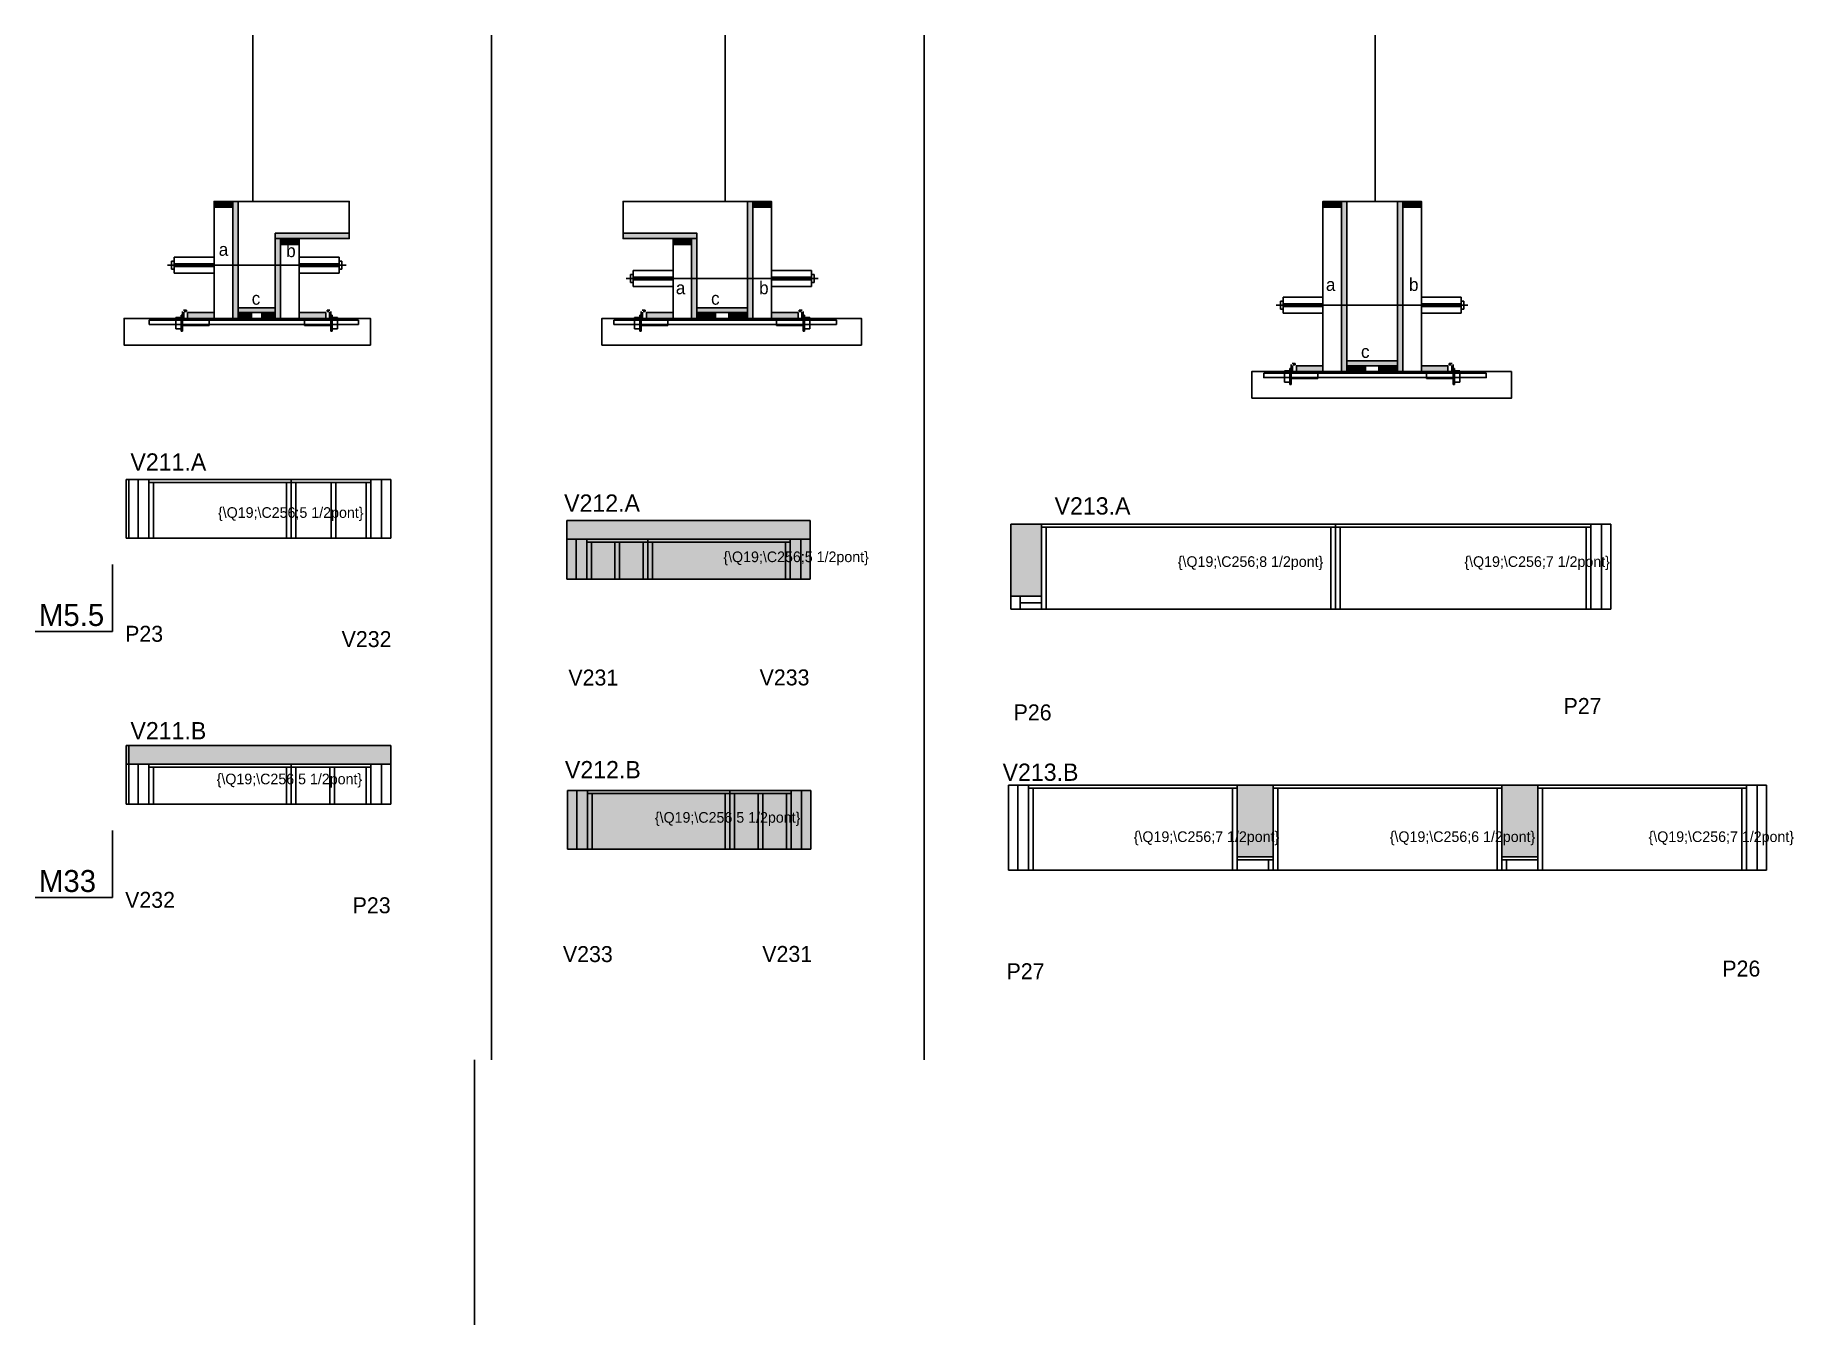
# Model space of a CAD drawing. Header units: metres. Extents: x 2817 to 4139, y 7154 to 8124.
import ezdxf

# ---------------------------------------------------------------- set-up
doc = ezdxf.new("R2010")
doc.units = ezdxf.units.M
for name, color, linetype in [('5', 7, 'Continuous'), ('barrote', 7, 'Continuous'), ('CONCRETO', 7, 'Continuous'), ('COTA', 7, 'Continuous'), ('detalhes', 7, 'Continuous'), ('Hachura', 7, 'Continuous'), ('Madeira', 7, 'Continuous'), ('NOMENCLATURA', 7, 'Continuous'), ('Painéis', 7, 'Continuous'), ('presilha', 7, 'Continuous'), ('REAPROVEITAMENTO', 7, 'Continuous'), ('SARR_2.2x7', 7, 'Continuous'), ('SARR_3.5x7', 7, 'Continuous'), ('SARR_EDITAR', 7, 'Continuous'), ('SCO-___-LAJ', 7, 'Continuous'), ('TENSOR', 7, 'Continuous'), ('texto', 7, 'Continuous'), ('Texto Seção', 7, 'Continuous')]:
    doc.layers.add(name, color=color, linetype=linetype)

msp = doc.modelspace()

# ---------------------------------------------------------------- hatches: boundary and pattern name
at = {"layer": 'COTA'}
h = msp.add_hatch(color=7, dxfattribs=at)
h.dxf.hatch_style = 1
h.paths.add_polyline_path([(3399.5, 7758.5), (3216.5, 7758.5), (3216.5, 7758.5), (3216.5, 7744.5), (3216.5, 7744.5), (3399.5, 7744.5), (3399.5, 7744.5), (3399.5, 7758.5)])
h = msp.add_hatch(color=7, dxfattribs=at)
h.dxf.hatch_style = 1
h.paths.add_polyline_path([(3573.5, 7701.8), (3573.5, 7755.8), (3573.5, 7755.8), (3550.5, 7755.8), (3550.5, 7755.8), (3550.5, 7701.8), (3550.5, 7701.8), (3573.5, 7701.8), (3573.5, 7701.8)])
h = msp.add_hatch(color=7, dxfattribs=at)
h.dxf.hatch_style = 1
h.paths.add_polyline_path([(3084.2, 7575.3), (3084.2, 7589.3), (3084.2, 7589.3), (2885.2, 7589.3), (2885.2, 7589.3), (2885.2, 7575.3), (2885.2, 7575.3), (3084.2, 7575.3)])
h = msp.add_hatch(color=7, dxfattribs=at)
h.dxf.hatch_style = 1
h.paths.add_polyline_path([(3747.6, 7559.6), (3720.6, 7559.6), (3720.6, 7505.6), (3747.6, 7505.6), (3747.6, 7559.6)])
h = msp.add_hatch(color=7, dxfattribs=at)
h.dxf.hatch_style = 1
h.paths.add_polyline_path([(3946.6, 7557.4), (3946.6, 7559.6), (3919.6, 7559.6), (3919.6, 7505.6), (3946.6, 7505.6), (3946.6, 7557.4)])
at = {"layer": 'Hachura'}
h = msp.add_hatch(color=7, dxfattribs=at)
h.dxf.hatch_style = 1
h.paths.add_polyline_path([(2965.3, 7994.2), (2965.3, 7998.6), (2965.3, 7998.6), (2951.3, 7998.6), (2951.3, 7998.6), (2951.3, 7994.2), (2951.3, 7994.2), (2965.3, 7994.2)])
h = msp.add_hatch(color=7, dxfattribs=at)
h.dxf.hatch_style = 1
h.paths.add_polyline_path([(2965.3, 7998.6), (2969.3, 7998.6), (2969.3, 7998.6), (2969.3, 7910.6), (2969.3, 7910.6), (2965.3, 7910.6), (2965.3, 7910.6), (2965.3, 7998.6)])
h = msp.add_hatch(color=7, dxfattribs=at)
h.dxf.hatch_style = 1
h.paths.add_polyline_path([(3356.4, 7998.6), (3352.4, 7998.6), (3352.4, 7998.6), (3352.4, 7910.6), (3352.4, 7910.6), (3356.4, 7910.6), (3356.4, 7910.6), (3356.4, 7998.6)])
h = msp.add_hatch(color=7, dxfattribs=at)
h.dxf.hatch_style = 1
h.paths.add_polyline_path([(3356.4, 7994.2), (3356.4, 7998.6), (3356.4, 7998.6), (3370.4, 7998.6), (3370.4, 7998.6), (3370.4, 7994.2), (3370.4, 7994.2), (3356.4, 7994.2)])
h = msp.add_hatch(color=7, dxfattribs=at)
h.dxf.hatch_style = 1
h.paths.add_polyline_path([(3799.1, 7994.2), (3799.1, 7998.6), (3799.1, 7998.6), (3785.1, 7998.6), (3785.1, 7998.6), (3785.1, 7994.2), (3785.1, 7994.2), (3799.1, 7994.2)])
h = msp.add_hatch(color=7, dxfattribs=at)
h.dxf.hatch_style = 1
h.paths.add_polyline_path([(3799.1, 7998.6), (3803.1, 7998.6), (3803.1, 7998.6), (3803.1, 7870.6), (3803.1, 7870.6), (3799.1, 7870.6), (3799.1, 7870.6), (3799.1, 7998.6)])
h = msp.add_hatch(color=7, dxfattribs=at)
h.dxf.hatch_style = 1
h.paths.add_polyline_path([(3845.1, 7998.6), (3841.1, 7998.6), (3841.1, 7998.6), (3841.1, 7870.6), (3841.1, 7870.6), (3845.1, 7870.6), (3845.1, 7870.6), (3845.1, 7998.6)])
h = msp.add_hatch(color=7, dxfattribs=at)
h.dxf.hatch_style = 1
h.paths.add_polyline_path([(3845.1, 7994.2), (3845.1, 7998.6), (3845.1, 7998.6), (3859.1, 7998.6), (3859.1, 7998.6), (3859.1, 7994.2), (3859.1, 7994.2), (3845.1, 7994.2)])
h = msp.add_hatch(color=7, dxfattribs=at)
h.dxf.hatch_style = 1
h.paths.add_polyline_path([(3001.3, 7974.6), (2997.3, 7974.6), (2997.3, 7974.6), (2997.3, 7910.6), (2997.3, 7910.6), (3001.3, 7910.6), (3001.3, 7910.6), (3001.3, 7974.6)])
h = msp.add_hatch(color=7, dxfattribs=at)
h.dxf.hatch_style = 1
h.paths.add_polyline_path([(2997.3, 7970.6), (2997.3, 7974.6), (2997.3, 7974.6), (3052.9, 7974.6), (3052.9, 7974.6), (3052.9, 7970.6), (3052.9, 7970.6), (2997.3, 7970.6)])
h = msp.add_hatch(color=7, dxfattribs=at)
h.dxf.hatch_style = 1
h.paths.add_polyline_path([(3314.4, 7970.6), (3314.4, 7974.6), (3314.4, 7974.6), (3258.8, 7974.6), (3258.8, 7974.6), (3258.8, 7970.6), (3258.8, 7970.6), (3314.4, 7970.6)])
h = msp.add_hatch(color=7, dxfattribs=at)
h.dxf.hatch_style = 1
h.paths.add_polyline_path([(3001.3, 7966.2), (3001.3, 7970.6), (3001.3, 7970.6), (3015.3, 7970.6), (3015.3, 7970.6), (3015.3, 7966.2), (3015.3, 7966.2), (3001.3, 7966.2)])
h = msp.add_hatch(color=7, dxfattribs=at)
h.dxf.hatch_style = 1
h.paths.add_polyline_path([(3310.4, 7966.2), (3310.4, 7970.6), (3310.4, 7970.6), (3296.4, 7970.6), (3296.4, 7970.6), (3296.4, 7966.2), (3296.4, 7966.2), (3310.4, 7966.2)])
h = msp.add_hatch(color=7, dxfattribs=at)
h.dxf.hatch_style = 1
h.paths.add_polyline_path([(3310.4, 7970.6), (3314.4, 7970.6), (3314.4, 7970.6), (3314.4, 7910.6), (3314.4, 7910.6), (3310.4, 7910.6), (3310.4, 7910.6), (3310.4, 7970.6)])
h = msp.add_hatch(color=7, dxfattribs=at)
h.dxf.hatch_style = 1
h.paths.add_polyline_path([(2931.3, 7910.6), (2931.3, 7915), (2931.3, 7915), (2951.3, 7915), (2951.3, 7915), (2951.3, 7910.6), (2951.3, 7910.6), (2931.3, 7910.6)])
h = msp.add_hatch(color=7, dxfattribs=at)
h.dxf.hatch_style = 1
h.paths.add_polyline_path([(2969.3, 7915), (2969.3, 7918.6), (2969.3, 7918.6), (2997.3, 7918.6), (2997.3, 7918.6), (2997.3, 7915), (2997.3, 7915), (2969.3, 7915)])
h = msp.add_hatch(color=7, dxfattribs=at)
h.dxf.hatch_style = 1
h.paths.add_polyline_path([(2969.3, 7910.6), (2969.3, 7915), (2969.3, 7915), (2979.3, 7915), (2979.3, 7915), (2979.3, 7910.6), (2979.3, 7910.6), (2969.3, 7910.6)])
h = msp.add_hatch(color=7, dxfattribs=at)
h.dxf.hatch_style = 1
h.paths.add_polyline_path([(2997.3, 7910.6), (2997.3, 7915), (2997.3, 7915), (2987.3, 7915), (2987.3, 7915), (2987.3, 7910.6), (2987.3, 7910.6), (2997.3, 7910.6)])
h = msp.add_hatch(color=7, dxfattribs=at)
h.dxf.hatch_style = 1
h.paths.add_polyline_path([(3035.3, 7910.6), (3035.3, 7915), (3035.3, 7915), (3015.3, 7915), (3015.3, 7915), (3015.3, 7910.6), (3015.3, 7910.6), (3035.3, 7910.6)])
h = msp.add_hatch(color=7, dxfattribs=at)
h.dxf.hatch_style = 1
h.paths.add_polyline_path([(3276.4, 7910.6), (3276.4, 7915), (3276.4, 7915), (3296.4, 7915), (3296.4, 7915), (3296.4, 7910.6), (3296.4, 7910.6), (3276.4, 7910.6)])
h = msp.add_hatch(color=7, dxfattribs=at)
h.dxf.hatch_style = 1
h.paths.add_polyline_path([(3352.4, 7915), (3352.4, 7918.6), (3352.4, 7918.6), (3314.4, 7918.6), (3314.4, 7918.6), (3314.4, 7915), (3314.4, 7915), (3352.4, 7915)])
h = msp.add_hatch(color=7, dxfattribs=at)
h.dxf.hatch_style = 1
h.paths.add_polyline_path([(3314.4, 7910.6), (3314.4, 7915), (3314.4, 7915), (3328.4, 7915), (3328.4, 7915), (3328.4, 7910.6), (3328.4, 7910.6), (3314.4, 7910.6)])
h = msp.add_hatch(color=7, dxfattribs=at)
h.dxf.hatch_style = 1
h.paths.add_polyline_path([(3352.4, 7910.6), (3352.4, 7915), (3352.4, 7915), (3338.4, 7915), (3338.4, 7915), (3338.4, 7910.6), (3338.4, 7910.6), (3352.4, 7910.6)])
h = msp.add_hatch(color=7, dxfattribs=at)
h.dxf.hatch_style = 1
h.paths.add_polyline_path([(3390.4, 7910.6), (3390.4, 7915), (3390.4, 7915), (3370.4, 7915), (3370.4, 7915), (3370.4, 7910.6), (3370.4, 7910.6), (3390.4, 7910.6)])
h = msp.add_hatch(color=7, dxfattribs=at)
h.dxf.hatch_style = 1
h.paths.add_polyline_path([(3765.1, 7870.6), (3765.1, 7875), (3765.1, 7875), (3785.1, 7875), (3785.1, 7875), (3785.1, 7870.6), (3785.1, 7870.6), (3765.1, 7870.6)])
h = msp.add_hatch(color=7, dxfattribs=at)
h.dxf.hatch_style = 1
h.paths.add_polyline_path([(3841.1, 7875), (3841.1, 7878.6), (3841.1, 7878.6), (3803.1, 7878.6), (3803.1, 7878.6), (3803.1, 7875), (3803.1, 7875), (3841.1, 7875)])
h = msp.add_hatch(color=7, dxfattribs=at)
h.dxf.hatch_style = 1
h.paths.add_polyline_path([(3803.1, 7870.6), (3803.1, 7875), (3803.1, 7875), (3817.1, 7875), (3817.1, 7875), (3817.1, 7870.6), (3817.1, 7870.6), (3803.1, 7870.6)])
h = msp.add_hatch(color=7, dxfattribs=at)
h.dxf.hatch_style = 1
h.paths.add_polyline_path([(3841.1, 7870.6), (3841.1, 7875), (3841.1, 7875), (3827.1, 7875), (3827.1, 7875), (3827.1, 7870.6), (3827.1, 7870.6), (3841.1, 7870.6)])
h = msp.add_hatch(color=7, dxfattribs=at)
h.dxf.hatch_style = 1
h.paths.add_polyline_path([(3879.1, 7870.6), (3879.1, 7875), (3879.1, 7875), (3859.1, 7875), (3859.1, 7875), (3859.1, 7870.6), (3859.1, 7870.6), (3879.1, 7870.6)])
at = {"layer": 'REAPROVEITAMENTO'}
h = msp.add_hatch(color=7, dxfattribs=at)
h.dxf.hatch_style = 1
h.paths.add_polyline_path([(3216.5, 7714.5), (3399.5, 7714.5), (3399.5, 7714.5), (3399.5, 7744.5), (3399.5, 7744.5), (3216.5, 7744.5), (3216.5, 7744.5), (3216.5, 7714.5)])
h = msp.add_hatch(color=7, dxfattribs=at)
h.dxf.hatch_style = 1
h.paths.add_polyline_path([(3217.1, 7555.5), (3217.1, 7511.5), (3217.1, 7511.5), (3400.1, 7511.5), (3400.1, 7511.5), (3400.1, 7555.5), (3400.1, 7555.5), (3217.1, 7555.5)])

# ---------------------------------------------------------------- linework, layer by layer
at = {"color": 7, "lineweight": 25}
for p, q in [((2919.3, 7953.6), (2919.3, 7947.6)), ((2921.3, 7953.6), (2919.3, 7953.6)), ((2921.3, 7947.6), (2919.3, 7947.6)), ((2921.3, 7956.6), (2921.3, 7944.6)), ((2921.3, 7956.6), (2951.3, 7956.6)), ((2951.3, 7951.6), (2921.3, 7951.6)), ((2951.3, 7949.6), (2921.3, 7949.6)), ((3045.3, 7956.6), (3015.3, 7956.6)), ((3015.3, 7951.6), (3045.3, 7951.6)), ((3015.3, 7949.6), (3045.3, 7949.6)), ((3045.3, 7956.6), (3045.3, 7944.6)), ((3047.3, 7953.6), (3045.3, 7953.6)), ((3045.3, 7947.6), (3047.3, 7947.6)), ((3047.3, 7953.6), (3047.3, 7947.6)), ((2921.3, 7944.6), (2951.3, 7944.6)), ((3045.3, 7944.6), (3015.3, 7944.6)), ((3264.4, 7943.6), (3264.4, 7937.6)), ((3264.4, 7943.6), (3266.4, 7943.6)), ((3266.4, 7937.6), (3264.4, 7937.6)), ((3266.4, 7946.6), (3266.4, 7934.6)), ((3266.4, 7946.6), (3296.4, 7946.6)), ((3296.4, 7941.6), (3266.4, 7941.6)), ((3296.4, 7939.6), (3266.4, 7939.6)), ((3266.4, 7934.6), (3296.4, 7934.6)), ((3400.4, 7946.6), (3370.4, 7946.6)), ((3370.4, 7941.6), (3400.4, 7941.6)), ((3370.4, 7939.6), (3400.4, 7939.6)), ((3400.4, 7934.6), (3370.4, 7934.6)), ((3400.4, 7946.6), (3400.4, 7934.6)), ((3400.4, 7943.6), (3402.4, 7943.6)), ((3400.4, 7937.6), (3402.4, 7937.6)), ((3402.4, 7943.6), (3402.4, 7937.6)), ((3753.1, 7923.6), (3753.1, 7917.6)), ((3753.1, 7923.6), (3755.1, 7923.6)), ((3755.1, 7926.6), (3755.1, 7914.6)), ((3755.1, 7926.6), (3785.1, 7926.6)), ((3785.1, 7921.6), (3755.1, 7921.6)), ((3889.1, 7926.6), (3859.1, 7926.6)), ((3859.1, 7921.6), (3889.1, 7921.6)), ((3889.1, 7926.6), (3889.1, 7914.6)), ((3889.1, 7923.6), (3891.1, 7923.6)), ((3891.1, 7923.6), (3891.1, 7917.6)), ((3755.1, 7917.6), (3753.1, 7917.6)), ((3785.1, 7919.6), (3755.1, 7919.6)), ((3755.1, 7914.6), (3785.1, 7914.6)), ((3859.1, 7919.6), (3889.1, 7919.6)), ((3889.1, 7914.6), (3859.1, 7914.6)), ((3889.1, 7917.6), (3891.1, 7917.6)), ((3147.2, 7153.6), (3147.2, 7352.9))]:
    msp.add_line(p, q, dxfattribs=at)
at = {"layer": 'barrote', "color": 7, "lineweight": 25}
for points in [[(3068.8, 7890.6), (2883.6, 7890.6), (2883.6, 7910.6), (3068.8, 7910.6)], [(3242.9, 7890.6), (3438.1, 7890.6), (3438.1, 7910.6), (3242.9, 7910.6)], [(3731.6, 7850.6), (3926.8, 7850.6), (3926.8, 7870.6), (3731.6, 7870.6)]]:
    msp.add_lwpolyline(points, close=True, dxfattribs=at)
at = {"layer": 'CONCRETO', "color": 7, "lineweight": 25}
for points in [[(3052.9, 7974.6), (3052.9, 7998.6), (2969.3, 7998.6), (2969.3, 7970.6), (2969.3, 7970.6), (2969.3, 7918.6), (2997.3, 7918.6), (2997.3, 7974.6)], [(3258.8, 7974.6), (3258.8, 7998.6), (3352.4, 7998.6), (3352.4, 7970.6), (3352.4, 7970.6), (3352.4, 7918.6), (3314.4, 7918.6), (3314.4, 7974.6)], [(3803.1, 7998.6), (3803.1, 7998.6), (3841.1, 7998.6), (3841.1, 7970.6), (3841.1, 7970.6), (3841.1, 7878.6), (3803.1, 7878.6), (3803.1, 7998.6)]]:
    msp.add_lwpolyline(points, close=True, dxfattribs=at)
at = {"layer": 'COTA', "color": 7, "lineweight": 25}
for p, q in [((3159.8, 8123.6), (3159.8, 7352.9)), ((3485.2, 8123.6), (3485.2, 7352.9)), ((3399.5, 7758.5), (3216.5, 7758.5)), ((3216.5, 7758.5), (3216.5, 7744.5)), ((3399.5, 7744.5), (3399.5, 7758.5)), ((3550.5, 7755.8), (3573.5, 7755.8)), ((3550.5, 7701.8), (3550.5, 7755.8)), ((3573.5, 7755.8), (3573.5, 7755.8)), ((2885.2, 7589.3), (3084.2, 7589.3)), ((2885.2, 7575.3), (2885.2, 7589.3)), ((3084.2, 7575.3), (3084.2, 7589.3)), ((3720.6, 7559.6), (3747.6, 7559.6)), ((3946.6, 7559.6), (3919.6, 7559.6))]:
    msp.add_line(p, q, dxfattribs=at)
at = {"layer": 'Defpoints', "color": 7, "lineweight": 25}
for p, q in [((2980.5, 7998.6), (2980.5, 8123.6)), ((3335.6, 7998.6), (3335.6, 8123.6)), ((3824.3, 7998.6), (3824.3, 8123.6))]:
    msp.add_line(p, q, dxfattribs=at)
at = {"layer": 'Madeira', "color": 7, "lineweight": 25}
for points in [[(2965.3, 7994.2), (2965.3, 7998.6), (2951.3, 7998.6), (2951.3, 7994.2)], [(2965.3, 7998.6), (2951.3, 7998.6), (2951.3, 7910.6), (2965.3, 7910.6)], [(3356.4, 7994.2), (3356.4, 7998.6), (3370.4, 7998.6), (3370.4, 7994.2)], [(3356.4, 7998.6), (3370.4, 7998.6), (3370.4, 7910.6), (3356.4, 7910.6)], [(3799.1, 7994.2), (3799.1, 7998.6), (3785.1, 7998.6), (3785.1, 7994.2)], [(3799.1, 7998.6), (3785.1, 7998.6), (3785.1, 7870.6), (3799.1, 7870.6)], [(3845.1, 7994.2), (3845.1, 7998.6), (3859.1, 7998.6), (3859.1, 7994.2)], [(3845.1, 7998.6), (3859.1, 7998.6), (3859.1, 7870.6), (3845.1, 7870.6)], [(3001.3, 7966.2), (3001.3, 7970.6), (3015.3, 7970.6), (3015.3, 7966.2)], [(3001.3, 7970.6), (3015.3, 7970.6), (3015.3, 7910.6), (3001.3, 7910.6)], [(3310.4, 7966.2), (3310.4, 7970.6), (3296.4, 7970.6), (3296.4, 7966.2)], [(3310.4, 7970.6), (3296.4, 7970.6), (3296.4, 7910.6), (3310.4, 7910.6)], [(2931.3, 7910.6), (2931.3, 7915), (2951.3, 7915), (2951.3, 7910.6)], [(2969.3, 7910.6), (2969.3, 7915), (2979.3, 7915), (2979.3, 7910.6)], [(2997.3, 7910.6), (2997.3, 7915), (2987.3, 7915), (2987.3, 7910.6)], [(3035.3, 7910.6), (3035.3, 7915), (3015.3, 7915), (3015.3, 7910.6)], [(3276.4, 7910.6), (3276.4, 7915), (3296.4, 7915), (3296.4, 7910.6)], [(3314.4, 7910.6), (3314.4, 7915), (3328.4, 7915), (3328.4, 7910.6)], [(3352.4, 7910.6), (3352.4, 7915), (3338.4, 7915), (3338.4, 7910.6)], [(3390.4, 7910.6), (3390.4, 7915), (3370.4, 7915), (3370.4, 7910.6)], [(3765.1, 7870.6), (3765.1, 7875), (3785.1, 7875), (3785.1, 7870.6)], [(3803.1, 7870.6), (3803.1, 7875), (3817.1, 7875), (3817.1, 7870.6)], [(3841.1, 7870.6), (3841.1, 7875), (3827.1, 7875), (3827.1, 7870.6)], [(3879.1, 7870.6), (3879.1, 7875), (3859.1, 7875), (3859.1, 7870.6)]]:
    msp.add_lwpolyline(points, close=True, dxfattribs=at)
at = {"layer": 'NOMENCLATURA', "color": 7, "lineweight": 25}
for p, q in [((2875, 7675.1), (2875, 7725.5)), ((2816.8, 7675.1), (2875, 7675.1)), ((2875, 7475), (2875, 7525.4)), ((2816.8, 7475), (2875, 7475))]:
    msp.add_line(p, q, dxfattribs=at)
at = {"layer": 'Painéis', "color": 7, "lineweight": 25}
for p, q in [((2885.2, 7789.4), (3084.2, 7789.4)), ((2885.2, 7745.4), (2885.2, 7789.4)), ((2887.2, 7745.4), (2887.2, 7789.4)), ((3009.2, 7745.4), (3009.2, 7789.4)), ((3084.2, 7745.4), (3084.2, 7789.4)), ((3573.5, 7755.8), (4001.5, 7755.8)), ((3573.5, 7701.8), (3573.5, 7755.8)), ((3794.5, 7691.8), (3794.5, 7755.8)), ((4001.5, 7691.8), (4001.5, 7755.8)), ((2885.2, 7745.4), (3084.2, 7745.4)), ((3216.5, 7744.5), (3399.5, 7744.5)), ((3216.5, 7714.5), (3216.5, 7744.5)), ((3277.5, 7714.5), (3277.5, 7744.5)), ((3399.5, 7714.5), (3399.5, 7744.5)), ((3216.5, 7714.5), (3399.5, 7714.5)), ((3550.5, 7691.8), (3550.5, 7701.8)), ((3550.5, 7701.8), (3573.5, 7701.8)), ((3550.5, 7691.8), (4001.5, 7691.8)), ((2887.2, 7545.3), (2887.2, 7589.3)), ((2885.2, 7575.3), (3084.2, 7575.3)), ((2885.2, 7545.3), (2885.2, 7575.3)), ((3009.2, 7545.3), (3009.2, 7575.3)), ((3084.2, 7545.3), (3084.2, 7575.3)), ((3217.1, 7555.5), (3400.1, 7555.5)), ((3217.1, 7511.5), (3217.1, 7555.5)), ((3339.1, 7511.5), (3339.1, 7555.5)), ((3400.1, 7511.5), (3400.1, 7555.5)), ((3548.6, 7559.6), (3720.6, 7559.6)), ((3548.6, 7495.6), (3548.6, 7559.6)), ((3720.6, 7505.6), (3720.6, 7559.6)), ((3747.6, 7495.6), (3747.6, 7559.6)), ((3747.6, 7559.6), (3919.6, 7559.6)), ((3919.6, 7495.6), (3919.6, 7559.6)), ((4118.6, 7559.6), (3946.6, 7559.6)), ((3946.6, 7505.6), (3946.6, 7559.6)), ((4118.6, 7495.6), (4118.6, 7559.6)), ((2885.2, 7545.3), (3084.2, 7545.3)), ((3217.1, 7511.5), (3400.1, 7511.5)), ((3747.6, 7505.6), (3720.6, 7505.6)), ((3919.6, 7505.6), (3946.6, 7505.6)), ((3548.6, 7495.6), (4118.6, 7495.6))]:
    msp.add_line(p, q, dxfattribs=at)
for points in [[(2965.3, 7998.6), (2969.3, 7998.6), (2969.3, 7910.6), (2965.3, 7910.6)], [(3356.4, 7998.6), (3352.4, 7998.6), (3352.4, 7910.6), (3356.4, 7910.6)], [(3799.1, 7998.6), (3803.1, 7998.6), (3803.1, 7870.6), (3799.1, 7870.6)], [(3845.1, 7998.6), (3841.1, 7998.6), (3841.1, 7870.6), (3845.1, 7870.6)], [(2997.3, 7970.6), (2997.3, 7974.6), (3052.9, 7974.6), (3052.9, 7970.6)], [(3314.4, 7970.6), (3314.4, 7974.6), (3258.8, 7974.6), (3258.8, 7970.6)], [(3001.3, 7970.6), (2997.3, 7970.6), (2997.3, 7910.6), (3001.3, 7910.6)], [(3310.4, 7970.6), (3314.4, 7970.6), (3314.4, 7910.6), (3310.4, 7910.6)], [(2969.3, 7915), (2969.3, 7918.6), (2997.3, 7918.6), (2997.3, 7915)], [(3352.4, 7915), (3352.4, 7918.6), (3314.4, 7918.6), (3314.4, 7915)], [(3841.1, 7875), (3841.1, 7878.6), (3803.1, 7878.6), (3803.1, 7875)]]:
    msp.add_lwpolyline(points, close=True, dxfattribs=at)
at = {"layer": 'presilha', "color": 7, "lineweight": 25}
for p, q in [((2922.5, 7911.3), (2926.5, 7911.3)), ((2922.5, 7911.3), (2922.5, 7902.7)), ((2926.5, 7913), (2927.5, 7913)), ((2926.5, 7901), (2926.5, 7913)), ((2926.5, 7911.3), (2926.5, 7902.7)), ((2927.5, 7909.8), (2927.5, 7915.9)), ((2927.5, 7913), (2927.5, 7901)), ((2930.5, 7916.7), (2928.2, 7916.7)), ((2928.5, 7910.4), (2928.5, 7915.3)), ((2930.5, 7915.7), (2928.8, 7915.7)), ((2947.5, 7910), (2928.8, 7910)), ((2930.5, 7916.7), (2930.5, 7915.7)), ((2947.5, 7910), (2947.5, 7905.4)), ((3019.2, 7910), (3019.2, 7905.4)), ((3019.2, 7910), (3037.8, 7910)), ((3036.2, 7916.7), (3036.2, 7915.7)), ((3036.2, 7916.7), (3038.4, 7916.7)), ((3036.2, 7915.7), (3037.8, 7915.7)), ((3038.2, 7910.4), (3038.2, 7915.3)), ((3039.2, 7909.8), (3039.2, 7915.9)), ((3040.2, 7913), (3039.2, 7913)), ((3039.2, 7913), (3039.2, 7901)), ((3040.2, 7901), (3040.2, 7913)), ((3044.2, 7911.3), (3040.2, 7911.3)), ((3040.2, 7911.3), (3040.2, 7902.7)), ((3044.2, 7911.3), (3044.2, 7902.7)), ((3267.5, 7911.3), (3271.5, 7911.3)), ((3267.5, 7911.3), (3267.5, 7902.7)), ((3271.5, 7913), (3272.5, 7913)), ((3271.5, 7901), (3271.5, 7913)), ((3271.5, 7911.3), (3271.5, 7902.7)), ((3272.5, 7909.8), (3272.5, 7915.9)), ((3272.5, 7913), (3272.5, 7901)), ((3275.5, 7916.7), (3273.3, 7916.7)), ((3273.5, 7910.4), (3273.5, 7915.3)), ((3275.5, 7915.7), (3273.9, 7915.7)), ((3292.5, 7910), (3273.9, 7910)), ((3275.5, 7916.7), (3275.5, 7915.7)), ((3292.5, 7910), (3292.5, 7905.4)), ((3374.2, 7910), (3374.2, 7905.4)), ((3374.2, 7910), (3392.9, 7910)), ((3391.2, 7916.7), (3391.2, 7915.7)), ((3391.2, 7916.7), (3393.5, 7916.7)), ((3391.2, 7915.7), (3392.9, 7915.7)), ((3393.2, 7910.4), (3393.2, 7915.3)), ((3394.2, 7909.8), (3394.2, 7915.9)), ((3395.2, 7913), (3394.2, 7913)), ((3394.2, 7913), (3394.2, 7901)), ((3395.2, 7901), (3395.2, 7913)), ((3399.2, 7911.3), (3395.2, 7911.3)), ((3395.2, 7911.3), (3395.2, 7902.7)), ((3399.2, 7911.3), (3399.2, 7902.7)), ((2926.5, 7902.7), (2922.5, 7902.7)), ((2927.5, 7901), (2926.5, 7901)), ((2947.5, 7905.4), (2927.5, 7905.4)), ((3019.2, 7905.4), (3039.2, 7905.4)), ((3039.2, 7901), (3040.2, 7901)), ((3040.2, 7902.7), (3044.2, 7902.7)), ((3271.5, 7902.7), (3267.5, 7902.7)), ((3272.5, 7901), (3271.5, 7901)), ((3292.5, 7905.4), (3272.5, 7905.4)), ((3374.2, 7905.4), (3394.2, 7905.4)), ((3394.2, 7901), (3395.2, 7901)), ((3395.2, 7902.7), (3399.2, 7902.7)), ((3756.2, 7871.3), (3760.2, 7871.3)), ((3756.2, 7871.3), (3756.2, 7862.7)), ((3760.2, 7873), (3761.2, 7873)), ((3760.2, 7861), (3760.2, 7873)), ((3760.2, 7871.3), (3760.2, 7862.7)), ((3761.2, 7869.8), (3761.2, 7875.9)), ((3761.2, 7873), (3761.2, 7861)), ((3764.2, 7876.7), (3762, 7876.7)), ((3762.2, 7870.4), (3762.2, 7875.3)), ((3764.2, 7875.7), (3762.6, 7875.7)), ((3781.2, 7870), (3762.6, 7870)), ((3764.2, 7876.7), (3764.2, 7875.7)), ((3781.2, 7870), (3781.2, 7865.4)), ((3863, 7870), (3863, 7865.4)), ((3863, 7870), (3881.6, 7870)), ((3880, 7876.7), (3880, 7875.7)), ((3880, 7876.7), (3882.2, 7876.7)), ((3880, 7875.7), (3881.6, 7875.7)), ((3882, 7870.4), (3882, 7875.3)), ((3883, 7869.8), (3883, 7875.9)), ((3884, 7873), (3883, 7873)), ((3883, 7873), (3883, 7861)), ((3884, 7861), (3884, 7873)), ((3888, 7871.3), (3884, 7871.3)), ((3884, 7871.3), (3884, 7862.7)), ((3888, 7871.3), (3888, 7862.7)), ((3760.2, 7862.7), (3756.2, 7862.7)), ((3761.2, 7861), (3760.2, 7861)), ((3781.2, 7865.4), (3761.2, 7865.4)), ((3863, 7865.4), (3883, 7865.4)), ((3883, 7861), (3884, 7861)), ((3884, 7862.7), (3888, 7862.7))]:
    msp.add_line(p, q, dxfattribs=at)
at = {"layer": 'SARR_2.2x7', "color": 7, "lineweight": 25}
for p, q in [((2894.2, 7745.4), (2894.2, 7789.4)), ((3077.2, 7745.4), (3077.2, 7789.4)), ((2902.2, 7787.2), (3009.2, 7787.2)), ((3009.2, 7787.2), (3069.2, 7787.2)), ((3573.5, 7753.6), (3794.5, 7753.6)), ((3794.5, 7753.6), (3986.5, 7753.6)), ((3994.5, 7691.8), (3994.5, 7755.8)), ((3223.5, 7714.5), (3223.5, 7744.5)), ((3231.5, 7742.3), (3277.5, 7742.3)), ((3277.5, 7742.3), (3384.5, 7742.3)), ((3392.5, 7714.5), (3392.5, 7744.5)), ((3557.5, 7691.8), (3557.5, 7701.8)), ((2894.2, 7545.3), (2894.2, 7575.3)), ((2902.2, 7573.1), (3009.2, 7573.1)), ((3009.2, 7573.1), (3069.2, 7573.1)), ((3077.2, 7545.3), (3077.2, 7575.3)), ((3224.1, 7511.5), (3224.1, 7555.5)), ((3232.1, 7553.3), (3339.1, 7553.3)), ((3339.1, 7553.3), (3385.1, 7553.3)), ((3393.1, 7511.5), (3393.1, 7555.5)), ((3555.6, 7495.6), (3555.6, 7559.6)), ((3563.6, 7557.4), (3720.6, 7557.4)), ((3919.6, 7557.4), (3747.6, 7557.4)), ((4103.6, 7557.4), (3946.6, 7557.4)), ((4111.6, 7495.6), (4111.6, 7559.6)), ((3720.6, 7503.4), (3747.6, 7503.4)), ((3946.6, 7503.4), (3919.6, 7503.4))]:
    msp.add_line(p, q, dxfattribs=at)
at = {"layer": 'SARR_3.5x7', "color": 7, "lineweight": 25}
for p, q in [((2902.2, 7789.4), (2902.2, 7745.4)), ((3069.2, 7789.4), (3069.2, 7745.4)), ((2905.7, 7787.2), (2905.7, 7745.4)), ((3005.7, 7787.2), (3005.7, 7745.4)), ((3009.2, 7787.2), (3009.2, 7745.4)), ((3012.7, 7787.2), (3012.7, 7745.4)), ((3039.4, 7787.2), (3039.4, 7745.4)), ((3042.9, 7787.2), (3042.9, 7745.4)), ((3065.7, 7787.2), (3065.7, 7745.4)), ((3573.5, 7755.8), (3573.5, 7691.8)), ((3577, 7753.6), (3577, 7691.8)), ((3791, 7753.6), (3791, 7691.8)), ((3794.5, 7753.6), (3794.5, 7691.8)), ((3798, 7753.6), (3798, 7691.8)), ((3983, 7753.6), (3983, 7691.8)), ((3986.5, 7755.8), (3986.5, 7691.8)), ((2902.2, 7745.4), (2905.7, 7745.4)), ((3005.7, 7745.4), (3009.2, 7745.4)), ((3009.2, 7745.4), (3012.7, 7745.4)), ((3231.5, 7744.5), (3231.5, 7714.5)), ((3235, 7742.3), (3235, 7714.5)), ((3252.7, 7742.3), (3252.7, 7714.5)), ((3256.2, 7742.3), (3256.2, 7714.5)), ((3274, 7742.3), (3274, 7714.5)), ((3277.5, 7742.3), (3277.5, 7714.5)), ((3281, 7742.3), (3281, 7714.5)), ((3381, 7742.3), (3381, 7714.5)), ((3384.5, 7744.5), (3384.5, 7714.5)), ((3231.5, 7714.5), (3235, 7714.5)), ((3274, 7714.5), (3277.5, 7714.5)), ((3277.5, 7714.5), (3281, 7714.5)), ((3381, 7714.5), (3384.5, 7714.5)), ((3791, 7691.8), (3794.5, 7691.8)), ((3794.5, 7691.8), (3798, 7691.8)), ((2902.2, 7575.3), (2902.2, 7545.3)), ((2905.7, 7573.1), (2905.7, 7545.3)), ((3005.7, 7573.1), (3005.7, 7545.3)), ((3009.2, 7573.1), (3009.2, 7545.3)), ((3012.7, 7573.1), (3012.7, 7545.3)), ((3038.4, 7573.1), (3038.4, 7545.3)), ((3041.9, 7573.1), (3041.9, 7545.3)), ((3065.7, 7573.1), (3065.7, 7545.3)), ((3069.2, 7575.3), (3069.2, 7545.3)), ((3232.1, 7555.5), (3232.1, 7511.5)), ((3235.6, 7553.3), (3235.6, 7511.5)), ((3335.6, 7553.3), (3335.6, 7511.5)), ((3339.1, 7553.3), (3339.1, 7511.5)), ((3342.6, 7553.3), (3342.6, 7511.5)), ((3360.4, 7553.3), (3360.4, 7511.5)), ((3363.9, 7553.3), (3363.9, 7511.5)), ((3381.6, 7553.3), (3381.6, 7511.5)), ((3385.1, 7555.5), (3385.1, 7511.5)), ((3563.6, 7559.6), (3563.6, 7495.6)), ((3567.1, 7557.4), (3567.1, 7495.6)), ((3717.1, 7557.4), (3717.1, 7495.6)), ((3720.6, 7557.4), (3720.6, 7495.6)), ((3747.6, 7557.4), (3747.6, 7495.6)), ((3751.1, 7557.4), (3751.1, 7495.6)), ((3916.1, 7557.4), (3916.1, 7495.6)), ((3919.6, 7557.4), (3919.6, 7495.6)), ((3946.6, 7557.4), (3946.6, 7495.6)), ((3950.1, 7557.4), (3950.1, 7495.6)), ((4100.1, 7557.4), (4100.1, 7495.6)), ((4103.6, 7559.6), (4103.6, 7495.6)), ((2902.2, 7545.3), (2905.7, 7545.3)), ((3005.7, 7545.3), (3009.2, 7545.3)), ((3009.2, 7545.3), (3012.7, 7545.3)), ((3232.1, 7511.5), (3235.6, 7511.5)), ((3335.6, 7511.5), (3339.1, 7511.5)), ((3339.1, 7511.5), (3342.6, 7511.5)), ((3381.6, 7511.5), (3385.1, 7511.5)), ((3744.1, 7503.4), (3744.1, 7495.6)), ((3923.1, 7503.4), (3923.1, 7495.6)), ((3563.6, 7495.6), (3567.1, 7495.6)), ((3744.1, 7495.6), (3747.6, 7495.6)), ((3747.6, 7495.6), (3751.1, 7495.6)), ((4103.6, 7495.6), (4100.1, 7495.6))]:
    msp.add_line(p, q, dxfattribs=at)
at = {"layer": 'SARR_EDITAR', "color": 7, "lineweight": 25}
msp.add_line((3557.5, 7696.8), (3573.5, 7696.8), dxfattribs=at)
at = {"layer": 'SCO-___-LAJ', "color": 7, "lineweight": 25}
for points in [[(3059.8, 7909.3), (2902.5, 7909.3), (2902.5, 7906.1), (3059.8, 7906.1)], [(3251.9, 7909.3), (3419.2, 7909.3), (3419.2, 7906.1), (3251.9, 7906.1)], [(3740.6, 7869.3), (3907.9, 7869.3), (3907.9, 7866.1), (3740.6, 7866.1)]]:
    msp.add_lwpolyline(points, close=True, dxfattribs=at)
at = {"layer": 'TENSOR', "color": 7, "lineweight": 25}
for p, q in [((2916.3, 7950.6), (3050.6, 7950.6)), ((3405.4, 7940.6), (3261.1, 7940.6)), ((3894.1, 7920.6), (3749.8, 7920.6))]:
    msp.add_line(p, q, dxfattribs=at)

# ---------------------------------------------------------------- texts
at = {"layer": '5', "color": 7, "lineweight": 25}
for s, p in [('P23', (2884.4, 7667.4)), ('V232', (3047.2, 7663.4)), ('V231', (3217.7, 7634.5)), ('V233', (3361.5, 7634.6)), ('P26', (3552.5, 7608.3)), ('P27', (3966, 7613.1)), ('V232', (2884.4, 7467.3)), ('P23', (3055.5, 7463.2)), ('V233', (3213.6, 7426.5)), ('V231', (3363.5, 7426.6)), ('P27', (3547.2, 7413.6)), ('P26', (4085.4, 7415.6))]:
    msp.add_text(s, height=12, dxfattribs=at).set_placement(p)
at = {"layer": 'detalhes', "color": 7, "lineweight": 25}
for s, p in [('a', (2954.8, 7957.7)), ('b', (3005.5, 7956.7)), ('a', (3298.5, 7928.8)), ('b', (3361.1, 7928.8)), ('a', (3787.3, 7931.3)), ('b', (3849.8, 7931.3)), ('c', (2979.6, 7920.9)), ('c', (3325, 7920.9)), ('c', (3813.7, 7880.9))]:
    msp.add_text(s, height=9.6, dxfattribs=at).set_placement(p)
at = {"layer": 'NOMENCLATURA', "color": 7, "lineweight": 25}
for s, p in [('M5.5', (2819.6, 7679.3)), ('M33', (2819.6, 7479.2))]:
    msp.add_text(s, height=16.5, dxfattribs=at).set_placement(p)
at = {"layer": 'texto', "color": 7, "lineweight": 25}
for s, p in [('{\\Q19;\\C256;5 1/2pont}', (2954.2, 7760.6)), ('{\\Q19;\\C256;5 1/2pont}', (3334.2, 7727.3)), ('{\\Q19;\\C256;8 1/2pont}', (3675.9, 7723.7)), ('{\\Q19;\\C256;7 1/2pont}', (3891.4, 7723.7)), ('{\\Q19;\\C256;5 1/2pont}', (2953.2, 7560.2)), ('{\\Q19;\\C256;5 1/2pont}', (3282.7, 7531.3)), ('{\\Q19;\\C256;7 1/2pont}', (3642.8, 7516.8)), ('{\\Q19;\\C256;6 1/2pont}', (3835.3, 7516.8)), ('{\\Q19;\\C256;7 1/2pont}', (4029.9, 7516.8))]:
    msp.add_text(s, height=8, dxfattribs=at).set_placement(p)
at = {"layer": 'Texto Seção', "color": 7, "lineweight": 25}
for s, p in [('V211.A', (2888.4, 7796.1)), ('V212.A', (3214.5, 7765.2)), ('V213.A', (3583.3, 7763.1)), ('V211.B', (2888.4, 7594)), ('V212.B', (3215.1, 7564.7)), ('V213.B', (3544.2, 7562.8))]:
    msp.add_text(s, height=13, dxfattribs=at).set_placement(p)

doc.saveas('drawing.dxf')
